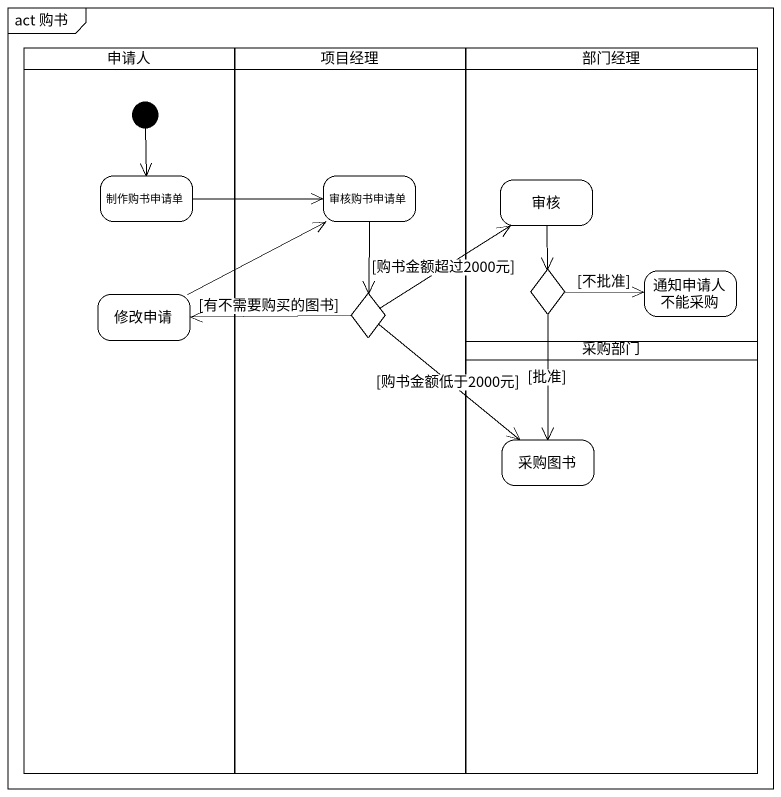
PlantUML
@startuml
mainframe act 购书
hide empty description
state 申请人 <<partition>> {
  state 制作购书申请单
  state 修改申请
  [*] --> 制作购书申请单
}
state 项目经理 <<partition>> {
  state 审核购书申请单
  state choice2 <<choice>>
}
state 部门经理 <<partition>> {
  state 审核
  state choice1 <<choice>>
  state 通知申请人不能采购
}
state 采购部门 <<partition>> {
  state 采购图书
}
制作购书申请单 -right-> 审核购书申请单
审核购书申请单 --> choice2
审核 --> choice1
choice1 -right-> 通知申请人不能采购 : [不批准]
choice1 --> 采购图书 : [批准]
修改申请 -right-> 审核购书申请单
choice2 -up-> 审核 : [购书金额超过2000元]
choice2 -left-> 修改申请 : [有不需要购买的图书]
choice2 --> 采购图书 : [购书金额低于2000元]
@enduml
